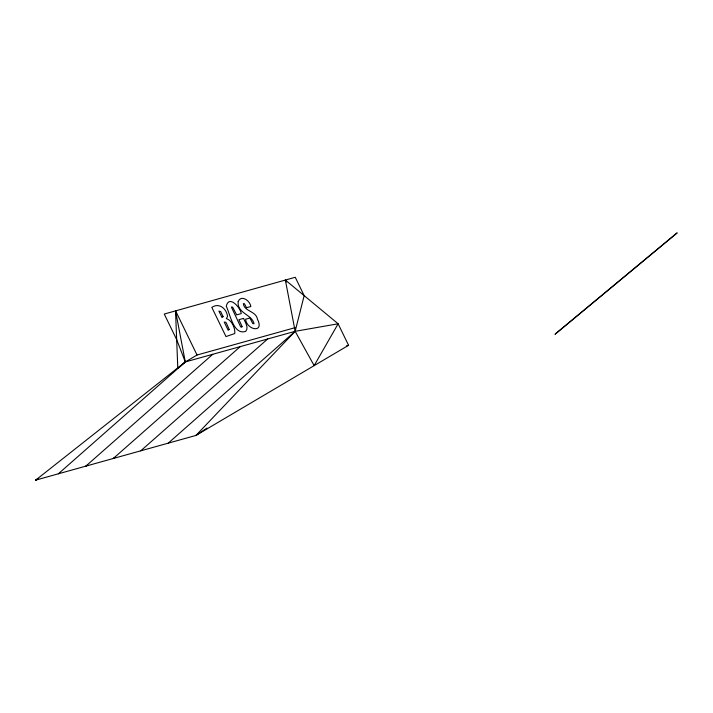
<?xml version="1.0" encoding="UTF-8"?>
<svg xmlns="http://www.w3.org/2000/svg" width="713" height="713" viewBox="0 0 713 713"><rect width="100%" height="100%" fill="white"/><g stroke="black" fill="none" stroke-linecap="round" stroke-linejoin="round"><path stroke-width="1.07" d="M295.164 327.65L197.038 355.012L185.3 361.946L35.65 480.134L195.959 435.429L295.155 331.313L304.157 295.628L295.253 277.286L164.257 314.041L176.664 339.593L185.3 361.946L58.35 473.806M212.768 354.29L85.818 466.142L87.735 465.01M240.228 346.625L113.278 458.486L115.194 457.354M140.746 450.83L267.687 338.969M168.206 443.165L295.155 331.313L338.122 323.791L348.568 345.306L195.959 435.429L206.993 428.067M295.155 331.313L285.369 280.049L338.122 323.791L314.157 365.626L295.155 331.313L185.3 361.946L177.813 368.496L175.514 310.681L197.038 355.012M346.429 345.903L348.568 345.306M285.369 280.049L286.323 282.018M175.514 310.681L185.3 361.946M238.187 301.501C236.787 313.39 252.028 314.317 254.024 323.675L252.821 323.649L249.889 318.034L245.593 319.228C246.805 330.199 264.683 333.434 257.482 319.317C256.208 310.85 244.238 311.679 243.329 303.658L244.381 303.676L246.538 307.722L250.842 306.528C250.192 300.895 241.279 294.326 238.187 301.501M242.037 326.447L241.68 327.285L240.673 326.83L231.351 307.027L232.661 307.098L236.618 314.896L241.244 313.604C240.486 307.624 228.953 294.531 226.271 306.207C230.005 313.863 233.579 335.591 245.762 331.349C249.006 327.294 245.138 322.303 243.57 318.381L238.935 319.674L242.037 326.447M223.08 316.634L222.028 317.57L218.873 311.082L220.656 311.554L223.08 316.634M227.545 316.474L226.369 318.559C231.894 320.262 235.299 328.185 234.791 333.524L225.994 336.572L211.814 307.374C219.337 302.294 226.609 308.818 227.545 316.474M229.203 329.433L228.196 330.288L224.23 322.116L225.727 322.214L226.279 322.927L229.203 329.433M677.02 232.973L555.142 334.139L677.02 232.973M38.511 478.45L35.65 480.134L38.573 478.539"/></g></svg>
